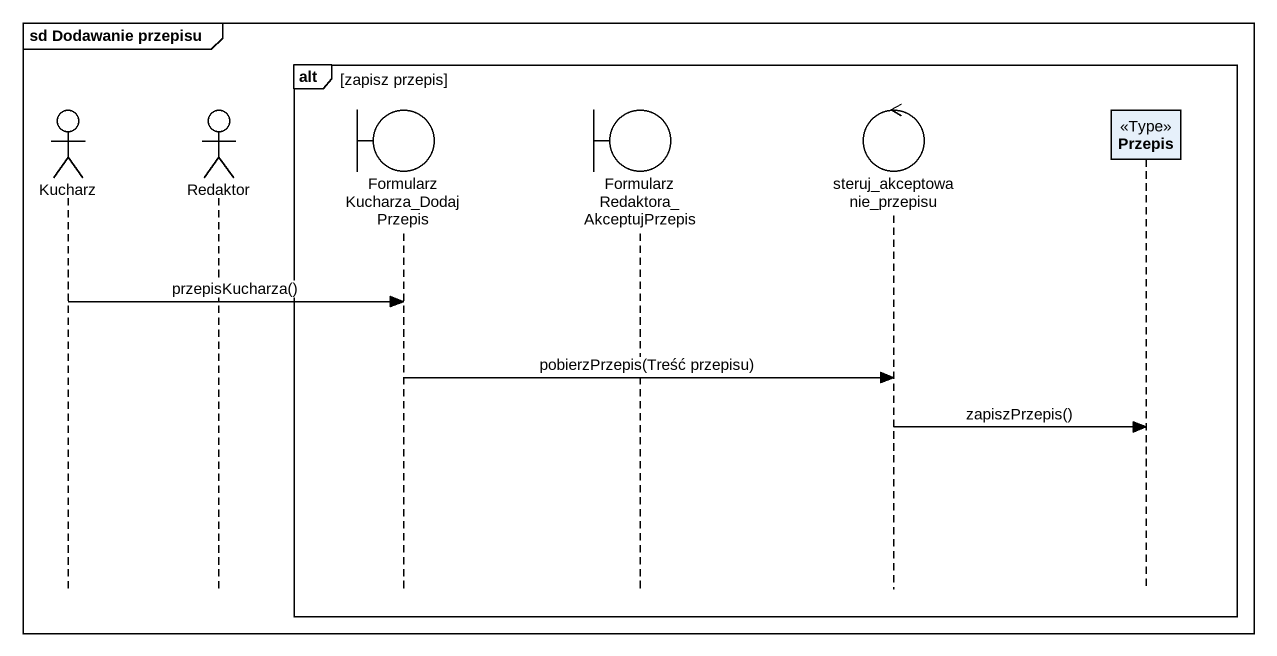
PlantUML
@startuml
mainframe sd Dodawanie przepisu
hide footbox
actor Kucharz
actor Redaktor
boundary "FormularzKucharza_DodajPrzepis" as FormularzKucharza
boundary "FormularzRedaktora_AkceptujPrzepis" as FormularzRedaktora
control steruj_akceptowanie_przepisu
participant Przepis <<Type>>

alt zapisz przepis
  Kucharz -> FormularzKucharza : przepisKucharza()
  FormularzKucharza -> steruj_akceptowanie_przepisu : pobierzPrzepis(Treść przepisu)
  steruj_akceptowanie_przepisu -> Przepis : zapiszPrzepis()
end
@enduml
